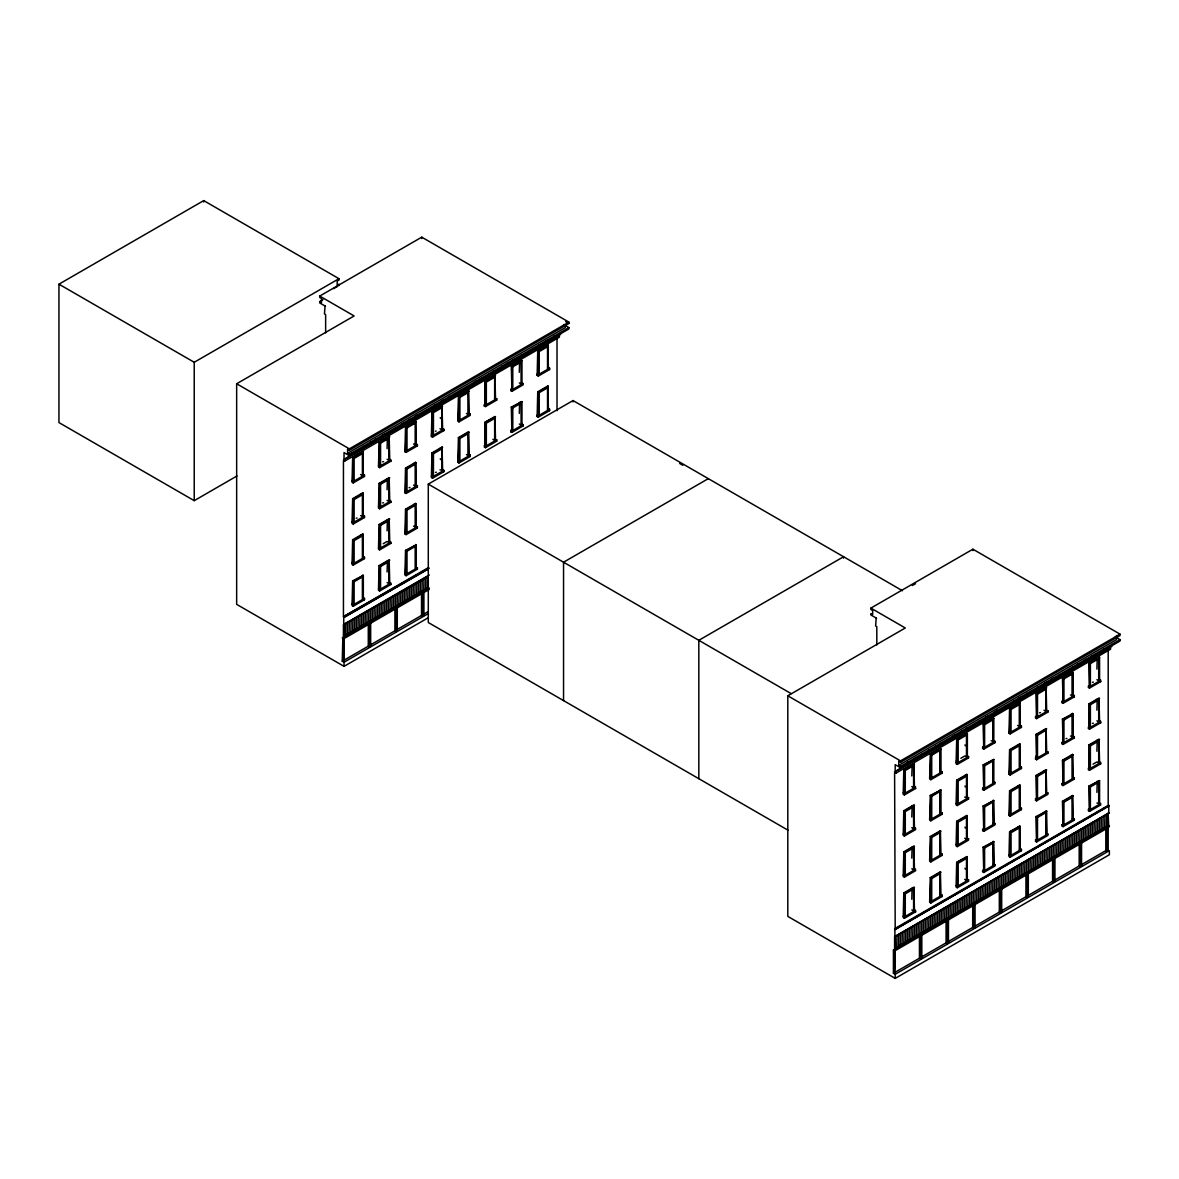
<?xml version="1.0" encoding="UTF-8"?>
<svg xmlns="http://www.w3.org/2000/svg" width="1179" height="1179" viewBox="0 0 1179 1179"><rect width="100%" height="100%" fill="white"/><g stroke="black" fill="none" stroke-linecap="round" stroke-linejoin="round"><path stroke-width="1.5" d="M236.994 475.962L194.226 500.662L58.95 422.568L58.95 284.183L203.716 200.607L338.977 278.701L338.977 280.071L337.194 281.103L337.194 285.215L338.977 284.183L338.977 285.554M58.95 284.183L194.226 362.277L338.977 278.701M325.448 306.231L319.715 302.929L319.715 301.559L321.484 302.576L321.484 298.464L319.715 297.447L319.715 296.076L421.758 237.156L568.882 322.103L568.882 323.473L349.367 450.216L347.599 449.184L347.599 453.296L349.367 454.328L568.882 327.585L568.882 328.956L349.367 455.683L349.367 454.328M333.642 288.634L337.651 286.32M319.715 301.559L322.899 299.717M428.124 617.811L344.032 666.356L236.655 604.355L236.655 383.764L354.127 315.943L319.715 296.076M236.655 383.764L349.367 448.845L568.882 322.103M347.599 453.296L565.331 327.585L565.331 324.844M349.971 456.037L344.032 452.603L344.032 459.456L560.585 334.438M344.032 459.456L559.391 335.809L559.391 337.179L344.622 461.166L343.443 460.488L343.443 616.676L428.124 568.484M364.503 476.419L353.228 482.918L352.049 482.24L352.639 457.57L362.719 451.749L363.324 475.726L364.503 476.419L364.503 475.049L362.719 474.695L362.719 451.749M390.942 461.151L379.667 467.65L378.488 466.972L379.078 442.302L389.173 436.481L389.763 460.458L390.942 461.151L389.763 459.088L388.864 460.296L387.095 459.265M417.395 445.883L406.121 452.382L404.928 451.704L405.517 427.034L415.612 421.212L416.202 445.19L417.395 445.883L417.395 444.512L415.612 444.174L415.612 421.212M443.835 430.615L432.56 437.114L431.381 436.436L431.971 411.78L442.051 405.944L442.641 429.922L443.835 430.615L443.835 429.244L442.051 428.905L442.051 405.944M468.49 390.676L468.49 413.637L470.274 413.976L470.274 415.347L458.999 421.861L457.82 421.168L458.41 396.512L468.49 390.676L469.095 414.654M494.944 398.369L494.649 399.224L494.649 377.295L486.337 382.099L486.337 404.014L484.849 404.191L484.849 381.244L494.944 375.423L495.534 399.401L496.727 400.079L496.727 398.708L494.944 398.369L494.944 375.423M511.303 365.976L512.777 366.831L512.777 388.746L511.892 389.262L511.303 365.976L521.973 360.494L521.973 384.133M549.606 369.543L538.331 376.057L537.152 375.364L537.742 350.708L547.822 344.887L548.427 368.865L549.606 369.543L549.606 368.172L547.822 367.833L547.822 344.887M363.324 452.088L353.228 457.924L352.639 480.531M389.763 436.834L379.667 442.656L379.078 465.263M416.202 421.566L406.121 427.387L405.517 449.995M431.971 411.78L442.641 406.298M469.095 391.03L458.999 396.851L458.41 419.459M484.849 381.244L495.534 375.762M521.973 360.494L511.892 366.315L511.892 389.262M548.427 345.226L538.331 351.047L537.742 373.655M352.639 457.57L354.127 458.425L362.425 453.635L362.425 475.564L362.719 474.695M379.078 442.302L380.566 443.157L388.864 438.367L388.864 460.296M405.517 427.034L407.006 427.903L415.317 423.099L415.317 445.028L415.612 444.174M442.051 428.905L441.757 429.76L441.757 407.831L433.445 412.635L433.445 434.55L431.971 434.727M458.41 396.512L459.898 397.367L468.196 392.563L468.196 414.492L468.49 413.637M512.777 366.831L521.089 362.027L521.089 383.956L521.973 382.762L523.167 384.811L511.892 391.325L510.699 390.632L511.303 388.923M537.742 350.708L539.23 351.563L547.528 346.773L547.528 368.688L547.822 367.833M383.529 461.667L382.644 461.829M496.727 400.079L485.453 406.593L484.26 405.9L484.849 404.191M353.228 480.87L354.127 480.354L354.127 458.425M379.667 465.602L380.566 465.086L380.566 443.157M406.121 450.334L407.006 449.818L407.006 427.903M458.999 419.798L459.898 419.282L459.898 397.367M538.331 373.994L539.23 373.478L539.23 351.563M352.049 480.87L353.228 481.548L364.503 475.049M378.488 465.602L379.667 466.28L390.942 459.781M404.928 451.704L417.395 444.512M431.381 436.436L443.835 429.244M457.82 419.798L458.999 420.49L470.274 413.976M484.26 405.9L496.727 398.708M510.699 389.262L511.892 389.954L523.167 383.44M537.152 375.364L549.606 368.172M362.719 492.851L362.719 515.812L364.503 516.151L364.503 517.522L353.228 524.021L352.049 523.343L352.639 498.673L362.719 492.851L363.324 516.151L360.641 515.636M390.942 502.254L379.667 508.753L378.488 508.075L379.078 483.405L389.173 477.583L389.763 501.561L390.942 502.254L389.763 500.191M417.395 486.986L406.121 493.485L404.928 492.807L405.517 468.151L415.612 462.315L416.202 486.293L417.395 486.986L417.395 485.615L415.612 485.276L415.612 462.315M442.051 447.047L442.051 470.008L443.835 470.347L443.835 471.718L432.56 478.232L431.381 477.539L431.971 452.883L442.051 447.047L442.641 470.347L439.973 469.832M470.274 456.45L458.999 462.964L457.82 462.271L458.41 437.615L468.49 431.794L469.095 455.772L470.274 456.45L470.274 455.079L468.49 454.74L468.49 431.794M494.944 439.472L494.649 440.327L494.649 418.398L486.337 423.202L486.337 445.117L484.849 445.294L484.849 422.347L494.944 416.526L495.534 440.504L496.727 441.182L496.727 439.811L494.944 439.472L494.944 416.526M511.303 407.079L512.777 407.934L512.777 429.849L511.892 430.364L511.303 407.079L521.973 401.597L521.973 425.236L523.167 425.914L521.973 423.865L521.089 425.059L519.305 424.027M549.606 410.646L538.331 417.16L537.152 416.467L537.742 391.811L547.822 385.99L548.427 409.968L549.606 410.646L549.606 409.275L547.822 408.936L547.822 385.99M363.324 493.205L353.228 499.026L352.639 521.634M389.763 477.937L379.667 483.758L379.078 506.366M416.202 462.669L406.121 468.49L405.517 491.098M442.641 447.401L432.56 453.222L431.971 475.83M469.095 432.133L458.999 437.954L458.41 460.562M484.849 422.347L495.534 416.865M521.973 401.597L511.892 407.418L511.892 430.364M548.427 386.329L538.331 392.15L537.742 414.757M352.639 498.673L354.127 499.542L362.425 494.738L362.425 516.667M379.078 483.405L380.566 484.274L388.864 479.47L388.864 501.399L389.173 500.544M405.517 468.151L407.006 469.006L415.317 464.202L415.317 486.131L415.612 485.276M431.971 452.883L433.445 453.738L441.757 448.934L441.757 470.863M458.41 437.615L459.898 438.47L468.196 433.666L468.196 455.595L468.49 454.74M512.777 407.934L521.089 403.144L521.089 425.059M537.742 391.811L539.23 392.666L547.528 387.876L547.528 409.791L547.822 408.936M357.09 518.038L356.191 518.2M383.529 502.77L382.644 502.932M409.968 487.502L409.084 487.664M436.422 472.234L435.523 472.396M496.727 441.182L485.453 447.696L484.26 447.003L484.849 445.294M523.167 425.914L511.892 432.428L510.699 431.735L511.303 430.026M353.228 521.973L354.127 521.457L354.127 499.542M379.667 506.705L380.566 506.189L380.566 484.274M406.121 491.437L407.006 490.921L407.006 469.006M432.56 476.169L433.445 475.653L433.445 453.738M458.999 460.901L459.898 460.385L459.898 438.47M538.331 415.096L539.23 414.595L539.23 392.666M352.049 521.973L353.228 522.651L364.503 516.151M378.488 506.705L379.667 507.383L390.942 500.883M404.928 492.807L417.395 485.615M431.381 476.169L432.56 476.861L443.835 470.347M457.82 462.271L470.274 455.079M484.26 445.633L485.453 446.325L496.727 439.811M510.699 431.735L523.167 424.543M537.152 416.467L549.606 409.275M787.94 830.149L428.286 622.512L428.286 484.127L573.038 400.551L902.466 590.738M362.719 533.954L362.719 556.915L364.503 557.254L364.503 558.625L353.228 565.124L352.049 564.446L352.639 539.776L362.719 533.954L363.324 557.254L362.425 557.77L362.425 535.841L360.936 534.986M390.942 543.357L379.667 549.856L378.488 549.178L379.078 524.522L389.173 518.686L389.763 542.664L390.942 543.357L389.763 541.294M415.612 503.433L415.612 526.379L417.395 526.718L417.395 528.089L406.121 534.603L404.928 533.91L405.517 509.254L415.612 503.433L416.202 526.718L413.534 526.202M363.324 534.308L353.228 540.129L352.639 562.737M389.763 519.04L379.667 524.861L379.078 547.469M416.202 503.772L406.121 509.593L405.517 532.201M352.639 539.776L354.127 540.645L362.425 535.841M379.078 524.522L380.566 525.377L388.864 520.573L388.864 542.502L389.173 541.647M405.517 509.254L407.006 510.109L415.317 505.305L415.317 527.234M383.234 543.696L387.095 541.47L388.864 542.502M353.228 563.076L354.127 562.56L354.127 540.645M379.667 547.808L380.566 547.292L380.566 525.377M406.121 532.54L407.006 532.024L407.006 510.109M352.049 563.076L353.228 563.754L364.503 557.254M378.488 547.808L379.667 548.5L390.942 541.986M404.928 533.91L417.395 526.718M352.639 580.893L363.324 575.411L363.324 598.357L362.425 598.873L362.425 576.944L354.127 581.748L352.639 580.893L352.049 605.549L353.228 606.227L364.503 599.728L364.503 598.357L362.719 598.018L362.719 575.057M390.942 584.46L379.667 590.974L378.488 590.281L379.078 565.625L389.173 559.804L389.763 583.767L390.942 584.46L389.763 582.411M405.517 550.357L416.202 544.875L416.202 567.821L415.317 568.337L415.317 546.408L407.006 551.212L405.517 550.357L404.928 575.013L406.121 575.706L417.395 569.192L417.395 567.821L415.612 567.482L415.612 544.536M363.324 575.411L353.228 581.232L352.639 603.84M389.763 560.143L379.667 565.964L379.078 588.572M416.202 544.875L406.121 550.696L405.517 573.303M379.078 565.625L380.566 566.48L388.864 561.676L388.864 583.605L389.173 582.75M353.228 604.179L354.127 603.663L354.127 581.748M379.667 588.91L380.566 588.395L380.566 566.48M406.121 573.642L407.006 573.127L407.006 551.212M352.049 604.179L353.228 604.871L364.503 598.357M378.488 588.91L379.667 589.603L390.942 583.089M404.928 573.642L406.121 574.335L417.395 567.821M343.443 616.676L427.918 567.91M343.737 625.076L343.737 636.719L343.737 617.531L429.289 568.145M343.737 617.531L428.124 569.162M343.737 624.384L429.289 574.998M428.124 588.35L343.443 636.542L343.443 624.899L428.124 576.015M345.815 623.883L345.521 635.687M347.584 622.851L347.289 634.67M349.367 621.819L349.072 633.639M351.15 620.802L350.841 632.622M352.919 619.771L352.624 631.59M354.702 618.739L354.407 630.559M356.471 617.722L356.176 629.542M358.254 616.691L357.959 628.51M360.037 615.674L359.728 627.479M361.806 614.642L361.511 626.462M363.589 613.611L363.294 625.43M365.357 612.594L365.063 624.413M367.141 611.562L366.846 623.382M368.924 610.53L368.614 622.35M370.692 609.514L370.398 621.333M372.476 608.482L372.181 620.301M374.244 607.465L373.949 619.27M376.027 606.433L375.733 618.253M377.811 605.402L377.501 617.221M379.579 604.385L379.284 616.19M381.362 603.353L381.068 615.173M383.131 602.322L382.836 614.141M384.914 601.305L384.619 613.124M386.697 600.273L386.388 612.093M388.466 599.241L388.171 611.061M390.249 598.225L389.954 610.044M392.017 597.193L391.723 609.012M393.801 596.176L393.506 607.981M395.584 595.144L395.289 606.964M397.352 594.113L397.058 605.932M399.136 593.096L398.841 604.915M400.904 592.064L400.609 603.884M402.687 591.033L402.393 602.852M404.471 590.016L404.176 601.835M406.239 588.984L405.944 600.804M408.022 587.967L407.728 599.772M409.791 586.936L409.496 598.755M411.574 585.904L411.279 597.724M413.357 584.887L413.063 596.707M415.126 583.856L414.831 595.675M416.909 582.824L416.614 594.643M418.678 581.807L418.383 593.626M420.461 580.775L420.166 592.595M422.244 579.759L421.949 591.563M424.013 578.727L423.718 590.546M425.796 577.695L425.501 589.515M427.564 576.678L427.27 588.483M428.124 576.693L343.443 624.899M343.443 636.542L427.918 587.776M428.124 613.699L344.032 662.244L342.249 661.213L342.853 637.574M342.249 637.913L343.737 638.782L343.737 637.412L429.289 588.012M343.737 637.412L428.124 589.028M368.29 622.895L370.663 622.895L370.663 646.18L369.469 646.873L368.29 646.18L368.29 624.678M396.1 608.202L397.279 607.524L397.279 630.809L396.1 631.502L394.906 630.809L394.906 607.524L396.1 608.202L396.1 631.502M422.716 592.831L423.909 592.153L423.909 615.438L422.716 616.131L421.537 615.438L421.537 592.153L422.716 592.831L422.716 616.131M343.737 638.782L429.289 589.382M342.249 661.213L344.032 661.552L344.032 638.266L344.032 661.552M343.841 660.299L427.844 611.798M708.314 478.645L563.547 562.221L563.547 700.606M876.601 618.282L870.868 614.966L870.868 613.596L872.652 614.627L872.652 610.516L870.868 609.484L870.868 608.113L972.911 549.208L1120.05 634.155L1120.05 635.525L900.535 762.253L898.752 761.221L898.752 765.333L900.535 766.365L1120.05 639.622L1120.05 640.993L900.535 767.735L900.535 766.365M912.325 585.55L915.508 583.708M895.2 950.303L894.596 973.942L895.2 950.303L893.417 949.965L893.417 973.25L895.2 974.281L1109.365 850.634L1109.365 854.746L895.2 978.393L787.808 916.392L787.808 695.802L905.28 627.98L870.868 608.113M787.808 695.802L900.535 760.882L1120.05 634.155M898.752 765.333L1116.484 639.622L1116.484 635.525M901.124 768.074L895.2 764.655L895.2 771.508L1111.738 646.475L1111.738 644.427M895.2 771.508L1110.559 647.846L1110.559 649.216L895.789 773.218L894.596 772.525L895.2 929.067L1109.365 805.419L894.905 929.583L894.905 948.771L894.905 937.113M915.67 788.456L904.396 794.97L903.202 794.278L903.792 769.622L913.887 763.8L914.477 787.778L915.67 788.456L914.477 786.408M930.246 754.354L940.916 748.871L940.916 771.818L940.031 772.333L940.031 750.419L931.719 755.208L930.246 754.354L929.641 779.01L930.835 779.702L942.109 773.188L942.109 771.818L940.326 771.479L940.326 748.532M966.765 733.264L966.765 756.211L968.548 756.55L968.548 757.92L957.274 764.434L956.095 763.741L956.685 739.086L967.369 733.603L967.369 756.55L964.687 756.034L960.841 758.274M983.124 723.818L984.612 724.672L984.612 746.602L983.728 747.103L983.124 723.818L993.809 718.335L993.809 741.282L991.141 740.78M1019.658 702.728L1019.658 725.674L1021.441 726.013L1021.441 727.384L1010.167 733.898L1008.973 733.22L1009.578 708.55L1019.658 702.728L1020.248 726.013L1017.58 725.512M1036.017 693.281L1037.505 694.136L1037.505 716.066L1036.606 716.581L1036.017 693.281L1046.097 687.46L1046.701 711.438L1047.88 712.116L1047.88 710.76L1046.097 710.406L1046.097 687.46M1062.456 678.013L1063.944 678.868L1063.944 700.798L1063.045 701.313L1062.456 678.013L1073.141 672.531L1073.141 695.492L1070.473 694.976M1088.91 662.745L1090.383 663.6L1090.383 685.53L1089.499 686.045L1088.91 662.745L1099.58 657.263L1099.58 680.902L1100.773 681.595L1099.58 679.531L1098.695 680.74L1096.912 679.708M914.477 764.139L904.396 769.961L903.792 792.568M940.916 748.871L930.835 754.693L930.246 777.3M967.369 733.603L957.274 739.425L956.685 762.032M993.809 718.335L983.728 724.157L983.728 747.103M1020.248 703.067L1010.167 708.888L1009.578 731.496M1046.701 687.799L1036.606 693.62L1036.606 716.581M1073.141 672.531L1063.045 678.352L1063.045 701.313M1099.58 657.263L1089.499 663.099L1089.499 686.045M903.792 769.622L905.28 770.476L913.592 765.687L913.592 787.601L913.887 786.747M956.685 739.086L958.173 739.94L966.471 735.151L966.471 757.065M984.612 724.672L992.924 719.883L992.924 741.797M1009.578 708.55L1011.051 709.404L1019.363 704.615L1019.363 726.529M1037.505 694.136L1045.802 689.347L1045.802 711.261L1046.097 710.406M1063.944 678.868L1072.242 674.079L1072.242 695.993M1090.383 663.6L1098.695 658.81L1098.695 680.74M1040.467 712.632L1039.569 712.809M1093.346 682.096L1092.461 682.273M993.219 717.996L993.219 740.943L994.988 741.282L994.988 742.652L983.728 749.166L982.534 748.473L983.124 746.764M1047.88 712.116L1036.606 718.63L1035.427 717.952L1036.017 716.228M1072.551 672.192L1072.551 695.138L1074.32 695.492L1074.32 696.863L1063.045 703.362L1061.866 702.684L1062.456 700.96M1100.773 681.595L1089.499 688.094L1088.305 687.416L1088.91 685.706M904.396 792.907L905.28 792.391L905.28 770.476M930.835 777.639L931.719 777.123L931.719 755.208M957.274 762.371L958.173 761.87L958.173 739.94M1010.167 731.85L1011.051 731.334L1011.051 709.404M903.202 792.907L904.396 793.6L915.67 787.086M929.641 777.639L930.835 778.332L942.109 771.818M956.095 762.371L957.274 763.064L968.548 756.55M982.534 747.103L983.728 747.795L994.988 741.282M1008.973 733.22L1021.441 726.013M1035.427 716.581L1036.606 717.259L1047.88 710.76M1061.866 701.313L1063.045 701.991L1074.32 695.492M1088.305 686.045L1089.499 686.723L1100.773 680.224M914.477 827.511L915.67 829.559L904.396 836.073L903.202 835.38L903.792 810.725L913.887 804.903L914.477 828.881M930.246 795.457L940.916 789.974L940.916 812.92L940.031 813.436L940.031 791.522L931.719 796.311L930.246 795.457L929.641 820.112L930.835 820.805L942.109 814.291L942.109 812.92L940.326 812.582L940.326 789.635M966.765 774.367L966.765 797.313L968.548 797.652L968.548 799.023L957.274 805.537L956.095 804.844L956.685 780.189L966.765 774.367L967.369 797.652L964.687 797.151M983.124 764.92L993.809 759.438L993.809 782.384L992.924 782.9L992.924 760.986L984.612 765.775L983.124 764.92L983.728 788.22L984.612 787.705L984.612 765.775M1019.658 743.831L1019.658 766.777L1021.441 767.131L1021.441 768.487L1010.167 775.001L1008.973 774.323L1009.578 749.652L1019.658 743.831L1020.248 767.131L1019.363 767.632L1019.363 745.717L1017.875 744.863M1036.017 734.384L1037.505 735.239L1037.505 757.169L1036.606 757.684L1036.017 734.384L1046.097 728.563L1046.701 752.541L1047.88 753.234L1047.88 751.863L1046.097 751.509L1046.097 730.332M1062.456 719.116L1063.944 719.971L1063.944 741.9L1063.045 742.416L1062.456 719.116L1073.141 713.634L1073.141 736.595L1070.473 736.079M1088.91 703.848L1090.383 704.703L1090.383 726.632L1088.91 726.809L1088.91 703.848L1098.99 698.027L1099.58 722.005L1100.773 722.698L1099.58 720.634M914.477 805.242L904.396 811.064L903.792 833.671M940.916 789.974L930.835 795.796L930.246 818.403M967.369 774.706L957.274 780.527L956.685 803.135M993.809 759.438L983.728 765.259L983.728 788.22M1020.248 744.17L1010.167 749.991L1009.578 772.599M1046.701 728.902L1036.606 734.723L1036.606 757.684M1073.141 713.634L1063.045 719.47L1063.045 742.416M1099.58 698.366L1089.499 704.202L1089.499 727.148M903.792 810.725L905.28 811.579L913.592 806.79L913.592 828.704L913.887 827.85M956.685 780.189L958.173 781.043L966.471 776.254L966.471 798.168M1009.578 749.652L1011.051 750.507L1019.363 745.717M1037.505 735.239L1045.802 730.449L1045.802 752.364L1046.097 751.509M1063.944 719.971L1072.242 715.181L1072.242 737.111M1090.383 704.703L1098.695 699.913L1098.695 721.843L1098.99 720.973M1066.907 738.467L1066.022 738.643M1093.346 723.213L1092.461 723.375M993.219 760.868L993.219 782.045L994.988 782.384L994.988 783.755L983.728 790.269L982.534 789.591L983.124 787.867M1047.88 753.234L1036.606 759.733L1035.427 759.055L1036.017 757.331M1072.551 713.295L1072.551 736.241L1074.32 736.595L1074.32 737.966L1063.045 744.465L1061.866 743.787L1062.456 742.077M1100.773 722.698L1089.499 729.197L1088.305 728.519L1088.91 726.809M904.396 834.01L905.28 833.509L905.28 811.579M930.835 818.742L931.719 818.241L931.719 796.311M957.274 803.489L958.173 802.973L958.173 781.043M1010.167 772.952L1011.051 772.437L1011.051 750.507M903.202 834.01L904.396 834.703L915.67 828.189M929.641 818.742L930.835 819.434L942.109 812.92M956.095 803.489L957.274 804.166L968.548 797.652M982.534 788.22L983.728 788.898L994.988 782.384M1008.973 774.323L1021.441 767.131M1035.427 757.684L1036.606 758.362L1047.88 751.863M1061.866 742.416L1063.045 743.094L1074.32 736.595M1088.305 727.148L1089.499 727.826L1100.773 721.327M911.809 868.776L913.592 869.807L914.477 868.614L915.67 870.662L904.396 877.176L903.202 876.483L903.792 851.827L913.887 846.006L914.477 869.984M942.109 855.394L930.835 861.908L929.641 861.215L930.246 836.559L940.326 830.738L940.916 854.716L942.109 855.394L942.109 854.023L940.326 853.684L940.326 830.738M966.765 815.47L966.765 838.416L968.548 838.755L968.548 840.126L957.274 846.64L956.095 845.962L956.685 821.291L966.765 815.47L967.369 839.448M983.124 806.023L984.612 806.878L984.612 828.808L983.728 829.323L983.124 806.023L993.809 800.541L993.809 824.18M1019.658 784.934L1019.658 807.88L1021.441 808.234L1021.441 809.605L1010.167 816.104L1008.973 815.426L1009.578 790.755L1019.658 784.934L1020.248 808.234L1019.363 808.735L1019.363 786.82L1017.875 785.966M1036.017 775.487L1037.505 776.342L1037.505 798.271L1036.606 798.787L1036.017 775.487L1046.097 769.666L1046.701 792.966L1045.802 793.482L1045.802 771.552L1044.329 770.698M1062.456 760.219L1063.944 761.074L1063.944 783.003L1063.045 783.519L1062.456 760.219L1072.551 754.398L1073.141 777.698L1072.242 778.214L1072.242 756.284L1070.768 755.43M1088.91 744.951L1090.383 745.821L1090.383 767.735L1088.91 767.912L1088.91 744.951L1098.99 739.13L1099.58 763.108L1100.773 763.8L1099.58 761.737M914.477 846.345L904.396 852.166L903.792 874.774M940.916 831.077L930.835 836.898L930.246 859.506M967.369 815.809L957.274 821.63L956.685 844.238M993.809 800.541L983.728 806.362L983.728 829.323M1020.248 785.273L1010.167 791.094L1009.578 813.702M1046.701 770.005L1036.606 775.841L1036.606 798.787M1073.141 754.752L1063.045 760.573L1063.045 783.519M1099.58 739.484L1089.499 745.305L1089.499 768.251M903.792 851.827L905.28 852.682L913.592 847.893L913.592 869.807M930.246 836.559L931.719 837.414L940.031 832.625L940.031 854.539L940.326 853.684M956.685 821.291L958.173 822.146L966.471 817.356L966.471 839.271L966.765 838.416M984.612 806.878L992.924 802.088L992.924 824.003L993.809 823.502L993.219 800.202M1009.578 790.755L1011.051 791.61L1019.363 786.82M1037.505 776.342L1045.802 771.552M1063.944 761.074L1072.242 756.284M1090.383 745.821L1098.695 741.016L1098.695 762.946L1098.99 762.091M1093.051 764.139L1096.912 761.914L1098.695 762.946M993.219 823.148L994.988 823.502L994.988 824.873L983.728 831.372L982.534 830.694L983.124 828.97M1046.097 771.434L1046.097 792.612L1047.88 792.966L1047.88 794.337L1036.606 800.836L1035.427 800.158L1036.017 798.448M1072.551 754.398L1072.551 777.359L1074.32 777.698L1074.32 779.068L1063.045 785.568L1061.866 784.89L1062.456 783.18M1100.773 763.8L1089.499 770.3L1088.305 769.622L1088.91 767.912M904.396 875.113L905.28 874.612L905.28 852.682M930.835 859.859L931.719 859.344L931.719 837.414M957.274 844.591L958.173 844.076L958.173 822.146M1010.167 814.055L1011.051 813.539L1011.051 791.61M903.202 875.113L904.396 875.805L915.67 869.291M929.641 859.859L930.835 860.537L942.109 854.023M956.095 844.591L957.274 845.269L968.548 838.755M982.534 829.323L983.728 830.001L994.988 823.502M1008.973 815.426L1021.441 808.234M1035.427 798.787L1036.606 799.465L1047.88 792.966M1061.866 783.519L1063.045 784.197L1074.32 777.698M1088.305 768.251L1089.499 768.929L1100.773 762.43M915.67 911.765L904.396 918.279L903.202 917.601L903.792 892.93L913.887 887.109L914.477 911.087L915.67 911.765L914.477 909.716L913.592 910.91L911.809 909.893M942.109 896.497L930.835 903.011L929.641 902.333L930.246 877.662L940.326 871.841L940.916 895.819L942.109 896.497L942.109 895.126L940.326 894.787L940.326 871.841M968.548 881.244L957.274 887.743L956.095 887.065L956.685 862.394L966.765 856.573L967.369 880.551L968.548 881.244L968.548 879.873L966.765 879.519L966.765 856.573M983.124 847.126L984.612 847.981L984.612 869.91L983.728 870.426L983.124 847.126L993.809 841.644L993.809 865.283M1021.441 850.707L1010.167 857.207L1008.973 856.529L1009.578 831.858L1019.658 826.037L1020.248 850.015L1021.441 850.707L1021.441 849.337L1019.658 848.983L1019.658 826.037M1036.017 816.59L1037.505 817.46L1037.505 839.374L1036.606 839.89L1036.017 816.59L1046.701 811.123L1046.701 834.747M1062.456 801.322L1063.944 802.192L1063.944 824.106L1063.045 824.622L1062.456 801.322L1072.551 795.501L1073.141 819.479L1074.32 820.171L1074.32 818.801L1072.551 818.462L1072.551 795.501M1088.91 786.069L1090.383 786.924L1090.383 808.838L1089.499 809.354L1088.91 786.069L1099.58 780.586L1099.58 803.533L1096.912 803.017M914.477 887.448L904.396 893.269L903.792 915.877M940.916 872.18L930.835 878.001L930.246 900.609M956.685 862.394L967.369 856.912M993.809 841.644L983.728 847.48L983.728 870.426M1009.578 831.858L1020.248 826.376M1046.701 811.123L1036.606 816.944L1036.606 839.89M1073.141 795.854L1063.045 801.676L1063.045 824.622M1099.58 780.586L1089.499 786.408L1089.499 809.354M903.792 892.93L905.28 893.785L913.592 888.995L913.592 910.91M930.246 877.662L931.719 878.517L940.031 873.727L940.031 895.642L940.326 894.787M966.765 879.519L966.471 880.374L966.471 858.459L958.173 863.249L958.173 885.178L956.685 885.341M984.612 847.981L992.924 843.191L992.924 865.106L993.809 864.605L993.219 841.305M1019.658 848.983L1019.363 849.853L1019.363 827.923L1011.051 832.713L1011.051 854.642L1009.578 854.819M1037.505 817.46L1045.802 812.655L1045.802 834.585L1046.701 834.069L1046.097 810.769M1063.944 802.192L1072.242 797.387L1072.242 819.317L1072.551 818.462M1090.383 786.924L1098.695 782.119L1098.695 804.049M993.219 864.251L994.988 864.605L994.988 865.976L983.728 872.475L982.534 871.797L983.124 870.073M1046.097 833.73L1047.88 834.069L1047.88 835.439L1036.606 841.939L1035.427 841.261L1036.017 839.551M1074.32 820.171L1063.045 826.671L1061.866 825.993L1062.456 824.283M1099.58 802.84L1100.773 804.903L1089.499 811.403L1088.305 810.725L1088.91 809.015M904.396 916.23L905.28 915.715L905.28 893.785M930.835 900.962L931.719 900.447L931.719 878.517M903.202 916.23L904.396 916.908L915.67 910.394M929.641 900.962L930.835 901.64L942.109 895.126M956.095 885.694L957.274 886.372L968.548 879.873M982.534 870.426L983.728 871.104L994.988 864.605M1008.973 855.158L1010.167 855.836L1021.441 849.337M1035.427 839.89L1036.606 840.568L1047.88 834.069M1061.866 824.622L1063.045 825.3L1074.32 818.801M1088.305 809.354L1089.499 810.047L1100.773 803.533M894.596 928.728L1108.186 805.419L1108.186 649.216M894.905 929.583L1108.776 806.097L1108.776 812.95L894.905 936.435M894.596 936.951L1109.365 812.95L894.596 936.951L894.596 948.594L1109.365 825.963L894.905 949.449L894.905 950.819L893.417 949.965M896.968 935.92L896.674 947.739M898.752 934.888L898.457 946.708M900.52 933.871L900.225 945.691M902.303 932.84L902.009 944.659M904.087 931.823L903.792 943.627M905.855 930.791L905.56 942.611M907.638 929.759L907.344 941.579M909.422 928.743L909.112 940.562M911.19 927.711L910.895 939.53M912.973 926.679L912.679 938.499M914.742 925.662L914.447 937.482M916.525 924.631L916.23 936.45M918.308 923.614L917.999 935.419M920.077 922.582L919.782 934.402M921.86 921.551L921.565 933.37M923.629 920.534L923.334 932.338M925.412 919.502L925.117 931.322M927.195 918.47L926.886 930.29M928.964 917.454L928.669 929.273M930.747 916.422L930.452 928.241M932.515 915.39L932.221 927.21M934.299 914.373L934.004 926.193M936.082 913.342L935.772 925.161M937.85 912.325L937.556 924.13M939.634 911.293L939.339 923.113M941.402 910.262L941.107 922.081M943.185 909.245L942.891 921.064M944.968 908.213L944.659 920.033M946.737 907.182L946.442 919.001M948.52 906.165L948.225 917.984M950.289 905.133L949.994 916.953M952.072 904.116L951.777 915.921M953.855 903.085L953.546 914.904M955.624 902.053L955.329 913.872M957.407 901.036L957.112 912.855M959.175 900.004L958.881 911.824M960.959 898.973L960.664 910.792M962.742 897.956L962.432 909.775M964.51 896.924L964.216 908.744M966.294 895.907L965.999 907.712M968.062 894.876L967.767 906.695M969.845 893.844L969.551 905.664M971.629 892.827L971.319 904.632M973.397 891.796L973.102 903.615M975.18 890.764L974.886 902.583M976.949 889.747L976.654 901.567M978.732 888.715L978.437 900.535M980.515 887.684L980.206 899.503M982.284 886.667L981.989 898.486M984.067 885.635L983.772 897.455M985.836 884.618L985.541 896.423M987.619 883.587L987.324 895.406M989.402 882.555L989.093 894.375M991.171 881.538L990.876 893.358M992.954 880.507L992.659 892.326M994.722 879.475L994.428 891.295M996.506 878.458L996.211 890.278M998.289 877.427L997.994 889.246M1000.057 876.41L999.763 888.214M1001.841 875.378L1001.546 887.197M1003.609 874.346L1003.314 886.166M1005.392 873.33L1005.097 885.149M1007.175 872.298L1006.881 884.117M1008.944 871.266L1008.649 883.086M1010.727 870.249L1010.432 882.069M1012.496 869.218L1012.201 881.037M1014.279 868.201L1013.984 880.006M1016.062 867.169L1015.767 878.989M1017.831 866.138L1017.536 877.957M1019.614 865.121L1019.319 876.94M1021.382 864.089L1021.088 875.909M1023.166 863.057L1022.871 874.877M1024.949 862.041L1024.654 873.86M1026.717 861.009L1026.423 872.828M1028.501 859.977L1028.206 871.797M1030.269 858.96L1029.974 870.78M1032.052 857.929L1031.758 869.748M1033.836 856.912L1033.541 868.717M1035.604 855.88L1035.309 867.7M1037.387 854.849L1037.093 866.668M1039.156 853.832L1038.861 865.651M1040.939 852.8L1040.644 864.62M1042.722 851.769L1042.428 863.588M1044.491 850.752L1044.196 862.571M1046.274 849.72L1045.979 861.54M1048.057 848.703L1047.748 860.508M1049.826 847.672L1049.531 859.491M1051.609 846.64L1051.314 858.459M1053.378 845.623L1053.083 857.442M1055.161 844.591L1054.866 856.411M1056.944 843.56L1056.635 855.379M1058.713 842.543L1058.418 854.362M1060.496 841.511L1060.201 853.331M1062.264 840.494L1061.97 852.299M1064.047 839.463L1063.753 851.282M1065.831 838.431L1065.521 850.251M1067.599 837.414L1067.304 849.234M1069.382 836.383L1069.088 848.202M1071.151 835.351L1070.856 847.17M1072.934 834.334L1072.639 846.154M1074.717 833.302L1074.408 845.122M1076.486 832.286L1076.191 844.09M1078.269 831.254L1077.974 843.073M1080.038 830.222L1079.743 842.042M1081.821 829.205L1081.526 841.01M1083.604 828.174L1083.295 839.993M1085.373 827.142L1085.078 838.962M1087.156 826.125L1086.861 837.945M1088.924 825.094L1088.63 836.913M1090.708 824.062L1090.413 835.882M1092.491 823.045L1092.181 834.865M1094.259 822.014L1093.965 833.833M1096.043 820.997L1095.748 832.801M1097.811 819.965L1097.516 831.784M1099.594 818.933L1099.3 830.753M1101.378 817.917L1101.068 829.736M1103.146 816.885L1102.851 828.704M1104.929 815.853L1104.635 827.673M1106.698 814.836L1106.403 826.656M894.596 948.594L1108.481 825.447L1108.186 813.289L1108.481 825.447M894.905 949.449L1108.776 825.963L1108.776 827.334L894.905 950.819M947.253 943.539L948.447 942.861L948.447 919.561L947.253 920.254L947.253 943.539L946.074 942.861L946.074 919.561M975.062 904.19L973.883 904.882L973.883 928.168L975.062 927.49L975.062 904.19L973.883 903.512M1028.309 873.447L1027.13 874.14L1027.13 897.425L1028.309 896.747L1028.309 873.447L1027.13 872.769M893.417 973.25L895.2 973.603M894.994 972.336L1106.993 849.941M920.637 958.91L921.816 958.232L921.816 934.932L920.637 935.625L920.637 958.91L919.443 958.232L919.443 934.932M1000.499 912.797L1001.693 912.119L1001.693 888.819L1000.499 889.511L1000.499 912.797L999.32 912.119L999.32 888.819M1053.746 882.054L1054.94 881.376L1054.94 858.076L1053.746 858.769L1053.746 882.054L1052.567 881.376L1052.567 858.076M1080.377 866.683L1081.556 866.005L1081.556 842.705L1080.377 843.398L1080.377 866.683L1079.183 866.005L1079.183 842.705M1106.993 851.312L1108.186 850.634L1108.186 827.334L1106.993 828.026L1106.993 851.312L1105.814 850.634L1105.814 829.132M1115.305 636.896L1120.05 639.622M565.728 321.646L568.882 323.473M564.137 324.844L568.882 327.585M1098.695 658.81L1097.207 657.956L1096.912 669.082M1070.768 673.224L1072.242 674.079M521.089 362.027L519.6 361.172L519.305 372.313M537.152 373.994L538.331 376.057M1098.695 699.913L1097.207 699.059L1096.912 710.185M679.664 463.48L682.847 465.307M1073.141 696.17L1074.32 696.863M519.305 382.924L521.089 383.956M1044.329 688.492L1045.802 689.347M1096.912 720.811L1098.695 721.843M493.161 376.44L494.649 377.295M1070.768 714.327L1072.242 715.181M521.089 403.144L519.6 402.275L519.305 413.416M537.152 415.096L538.331 417.16M1098.695 741.016L1097.207 740.161L1096.912 751.288M1044.019 710.244L1045.802 711.261M1017.875 703.76L1019.363 704.615M1073.141 737.273L1074.32 737.966M466.722 391.708L468.196 392.563M484.26 404.53L485.453 406.593M1044.329 729.595L1045.802 730.449M493.161 417.543L494.649 418.398M996.255 709.964L999.026 711.556M510.699 430.364L511.892 432.428M1020.248 726.706L1021.441 727.384M1088.6 766.704L1090.383 767.735M466.427 413.461L468.196 414.492M991.436 719.028L992.924 719.883M1097.207 781.264L1098.695 782.119M1008.973 731.85L1010.167 733.898M440.268 406.976L441.757 407.831M492.866 439.295L494.649 440.327M1035.722 756.137L1037.505 757.169M1073.141 778.376L1074.32 779.068M1096.912 792.406L1097.207 783.033M440.268 417.602L440.578 418.457M466.722 432.811L468.196 433.666M993.809 741.974L994.988 742.652M1107.892 813.805L1108.186 825.624M439.973 428.729L441.757 429.76M964.997 734.296L966.471 735.151M1020.248 767.809L1021.441 768.487M436.127 430.954L435.523 431.293M413.829 422.244L415.317 423.099M466.427 454.563L468.196 455.595M431.381 435.066L432.56 437.114M964.997 744.907L965.292 745.762M1009.268 771.405L1011.051 772.437M1008.973 772.952L1010.167 775.001M440.268 448.079L441.757 448.934M457.82 460.901L458.999 462.964M967.369 757.242L968.548 757.92M440.268 458.705L440.578 459.559M413.534 443.997L415.317 445.028M956.39 760.838L958.173 761.87M1044.329 811.8L1045.802 812.655M388.864 438.367L387.39 437.512L387.095 448.639M442.641 471.025L443.835 471.718M404.928 450.334L406.121 452.382M964.997 775.399L966.471 776.254M1020.248 808.912L1021.441 809.605M413.829 463.347L415.317 464.202M964.997 786.01L965.292 786.865M940.916 772.51L942.109 773.188M1008.973 814.055L1010.167 816.104M428.286 484.127L791.124 693.606M912.104 764.817L913.592 765.687M1017.875 827.068L1019.363 827.923M967.369 798.345L968.548 799.023M1080.377 865.312L1081.556 866.005M360.936 452.78L362.425 453.635M413.534 485.1L415.317 486.131M911.809 775.959L912.104 766.586M388.864 479.47L387.39 478.615L387.095 489.742M404.928 491.437L406.121 493.485M964.997 816.502L966.471 817.356M911.809 786.57L913.592 787.601M413.829 504.45L415.317 505.305M360.641 474.533L362.425 475.564M964.997 827.113L965.292 827.967M940.916 813.613L942.109 814.291M387.095 500.368L388.864 501.399M912.104 805.92L913.592 806.79M964.687 838.254L966.471 839.271M360.936 493.883L362.425 494.738M378.783 505.157L380.566 506.189M416.202 527.396L417.395 528.089M911.809 817.062L912.104 807.703M388.864 520.573L387.39 519.718L387.095 530.859M404.928 532.54L406.121 534.603M964.997 857.605L966.471 858.459M911.809 827.673L913.592 828.704M1027.13 896.055L1028.309 896.747M1027.13 897.425L1025.936 896.747L1025.936 873.447M363.324 516.829L364.503 517.522M964.997 868.216L965.292 869.07M913.592 847.893L912.104 847.038L911.809 858.165M964.687 879.357L966.471 880.374M378.783 546.26L380.566 547.292M416.202 568.514L417.395 569.192M387.39 560.821L388.864 561.676M363.324 557.932L364.503 558.625M387.095 571.962L387.39 562.589M387.095 582.573L388.864 583.605M913.592 888.995L912.104 888.141L911.809 899.268M973.883 926.797L975.062 927.49M973.883 928.168L972.69 927.49L972.69 904.19M422.716 614.76L423.909 615.438M947.253 918.883L948.447 919.561M363.324 599.035L364.503 599.728M947.253 942.168L948.447 942.861M396.1 630.131L397.279 630.809M369.469 645.502L370.663 646.18M1103.441 649.216L1103.441 651.28M1092.167 655.73L1092.167 657.779M1089.499 686.723L1089.499 688.094M1089.499 727.826L1089.499 729.197M1089.499 768.929L1089.499 770.3M1089.499 810.047L1089.499 811.403M1085.638 659.488L1085.638 661.552M1083.855 660.52L1083.855 662.583M1077.341 664.293L1077.341 666.341M1072.581 667.034L1072.581 669.082M1063.045 701.991L1063.045 703.362M1063.045 743.094L1063.045 744.465M1063.045 784.197L1063.045 785.568M1063.045 825.3L1063.045 826.671M1059.538 674.565L1059.538 676.628M1053.009 678.338L1053.009 680.386M1051.226 679.369L1051.226 681.418M1046.48 682.096L1046.48 684.159M1044.697 683.127L1044.697 685.191M1038.183 686.9L1038.183 688.949M1036.606 717.259L1036.606 718.63M1036.606 758.362L1036.606 759.733M1036.606 799.465L1036.606 800.836M1036.606 840.568L1036.606 841.939M1026.909 693.399L1026.909 695.463M1020.38 697.172L1020.38 699.235M1018.597 698.204L1018.597 700.252M1013.852 700.945L1013.852 702.993M1010.167 832.212L1010.167 855.158M1010.167 855.836L1010.167 857.207M1005.54 705.735L1005.54 707.798M994.28 712.249L994.28 714.297M987.751 716.007L987.751 718.07M985.968 717.038L985.968 719.102M983.728 747.795L983.728 749.166M983.728 788.898L983.728 790.269M983.728 830.001L983.728 831.372M983.728 871.104L983.728 872.475M979.44 720.811L979.44 722.86M974.694 723.552L974.694 725.601M972.911 549.208L972.911 550.578M966.382 728.342L966.382 730.405M961.637 731.083L961.637 733.146M957.274 763.064L957.274 764.434M957.274 804.166L957.274 805.537M957.274 845.269L957.274 846.64M957.274 862.733L957.274 885.694M957.274 886.372L957.274 887.743M955.123 734.856L955.123 736.904M953.339 735.873L953.339 737.936M948.594 738.614L948.594 740.677M946.811 739.646L946.811 741.709M940.282 743.418L940.282 745.467M935.536 746.16L935.536 748.208M930.835 778.332L930.835 779.702M930.835 819.434L930.835 820.805M930.835 860.537L930.835 861.908M930.835 901.64L930.835 903.011M929.008 749.918L929.008 751.981M922.479 753.69L922.479 755.739M920.711 754.722L920.711 756.771M915.965 757.463L915.965 759.512M914.182 758.48L914.182 760.543M907.653 762.253L907.653 764.316M904.396 793.6L904.396 794.97M904.396 834.703L904.396 836.073M904.396 875.805L904.396 877.176M904.396 916.908L904.396 918.279M900.535 760.882L900.535 762.253M895.789 771.847L895.789 773.218M895.2 974.281L895.2 978.393M876.808 644.957L876.808 626.609L875.614 625.931L876.203 618.047M843.574 558.109L843.574 556.739L698.823 640.315L698.823 778.7M573.038 400.551L573.038 401.921M557.019 337.179L557.019 410.675M554.056 336.148L554.056 338.196M547.528 339.92L547.528 341.969M545.744 340.937L545.744 343.001M540.999 343.678L540.999 345.742M539.23 344.71L539.23 346.773M532.702 348.483L532.702 350.531M521.427 354.982L521.427 357.045M514.899 358.755L514.899 360.803M513.116 359.787L513.116 361.835M511.892 389.954L511.892 391.325M508.37 362.528L508.37 364.576M506.602 363.545L506.602 365.608M501.841 366.286L501.841 368.349M493.544 371.09L493.544 373.139M488.799 373.831L488.799 375.88M485.453 381.583L485.453 404.53M485.453 422.686L485.453 445.633M485.453 446.325L485.453 447.696M482.27 377.589L482.27 379.653M480.487 378.621L480.487 380.67M475.741 381.362L475.741 383.411M473.958 382.394L473.958 384.442M458.999 420.49L458.999 421.861M449.641 396.439L449.641 398.487M447.858 397.456L447.858 399.519M443.112 400.197L443.112 402.26M441.329 401.228L441.329 403.277M434.8 405.001L434.8 407.05M432.56 412.119L432.56 435.066M432.56 476.861L432.56 478.232M421.758 237.156L421.758 238.526M417.012 415.273L417.012 417.322M415.229 416.305L415.229 418.353M410.484 419.046L410.484 421.095M408.7 420.063L408.7 422.126M406.121 574.335L406.121 575.706M403.955 422.804L403.955 424.867M402.172 423.836L402.172 425.884M395.643 427.609L395.643 429.657M384.383 434.108L384.383 436.171M382.6 435.139L382.6 437.188M379.667 466.28L379.667 467.65M379.667 507.383L379.667 508.753M379.667 548.5L379.667 549.856M379.667 589.603L379.667 590.974M376.072 438.912L376.072 440.961M371.326 441.653L371.326 443.702M369.469 623.573L369.469 646.873M363.014 446.443L363.014 448.492M353.228 481.548L353.228 482.918M353.228 522.651L353.228 524.021M353.228 563.754L353.228 565.124M353.228 604.871L353.228 606.227M351.74 452.957L351.74 455.006M349.367 448.845L349.367 450.216M344.622 459.795L344.622 461.166M344.032 662.244L344.032 666.356M325.64 332.92L325.64 314.572L324.461 313.879L325.05 306.009M203.716 200.607L203.716 201.977M194.226 362.277L194.226 500.662"/></g></svg>
